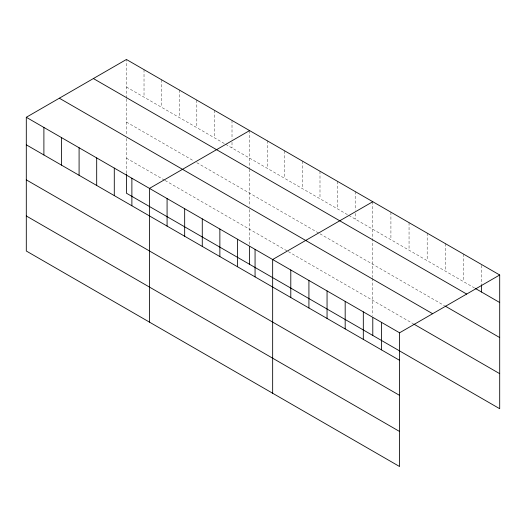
<?xml version="1.0" encoding="UTF-8"?>
<svg xmlns="http://www.w3.org/2000/svg" width="526" height="526" viewBox="0 0 526 526"><rect width="100%" height="100%" fill="white"/><g stroke="black" fill="none" stroke-linecap="round" stroke-linejoin="round"><path stroke-width="0.39" stroke-dasharray="2.63 1.97" d="M126.424 98.158L126.424 59.477M126.424 87.007L224.97 143.9M225.674 144.308L348.153 215.022M348.856 215.43L474.597 288.024M126.424 122.052L194.002 161.068M196.816 162.692L318.585 232.998M319.992 233.814L444.608 305.757M126.424 158.162L164.434 180.109M165.138 180.517L287.617 251.224M288.32 251.632L413.232 323.746M481.573 265.328L481.573 283.955M463.439 254.051L463.439 281.581M445.312 243.584L445.312 271.114M427.178 233.117L427.178 260.646M409.05 222.649L409.05 250.179M390.917 212.182L390.917 239.711M372.789 201.714L372.789 277.419M372.789 278.241L372.789 315.534M355.188 191.549L355.188 210.176M355.188 213.418L355.188 219.086M337.593 181.391L337.593 208.927M319.992 171.233L319.992 198.762M302.397 161.074L302.397 188.604M284.803 150.916L284.803 178.445M267.201 140.751L267.201 168.287M249.607 130.593L249.607 168.478M249.607 169.28L249.607 206.304M249.607 209.585L249.607 245.208M232.012 120.434L232.012 139.061M232.012 142.296L232.012 147.964M214.411 110.276L214.411 137.805M196.816 100.118L196.816 127.647M179.215 89.953L179.215 117.489M161.62 79.794L161.62 107.33M144.025 69.636L144.025 97.165M126.424 98.954L126.424 135.182M126.424 138.469L126.424 173.297"/><path stroke-width="0.79" d="M26.3 117.285L399.576 332.794L399.576 466.523L26.3 251.014L26.3 117.285L126.424 59.477L499.7 274.986L499.7 408.715L126.424 193.206L126.424 174.093M249.607 130.593L149.483 188.4L149.483 322.136M372.789 201.714L272.659 259.522L272.659 393.251M399.576 332.794L499.7 274.986M475.294 288.426L499.7 302.516M93.385 78.552L466.661 294.06M445.312 306.158L499.7 337.56M59.339 98.211L432.615 313.713M413.929 324.147L499.7 373.67M26.3 144.814L399.576 360.323M26.3 179.859L399.576 395.368M26.3 215.969L399.576 431.478M481.573 284.763L481.573 292.048M381.442 322.326L381.442 349.856M372.789 317.921L372.789 335.443M363.315 311.859L363.315 339.388M345.181 301.391L345.181 328.921M327.054 290.924L327.054 318.454M308.92 280.457L308.92 307.986M290.793 269.989L290.793 297.519M255.064 249.357L255.064 276.893M249.607 246.806L249.607 264.328M237.469 239.198L237.469 266.735M219.868 229.04L219.868 256.57M202.273 218.882L202.273 246.411M184.672 208.723L184.672 236.253M167.077 198.558L167.077 226.095M131.881 178.242L131.881 205.771M114.287 168.083L114.287 195.613M96.692 157.925L96.692 185.454M79.091 147.76L79.091 175.296M61.496 137.602L61.496 165.138M43.895 127.443L43.895 154.973"/></g></svg>
